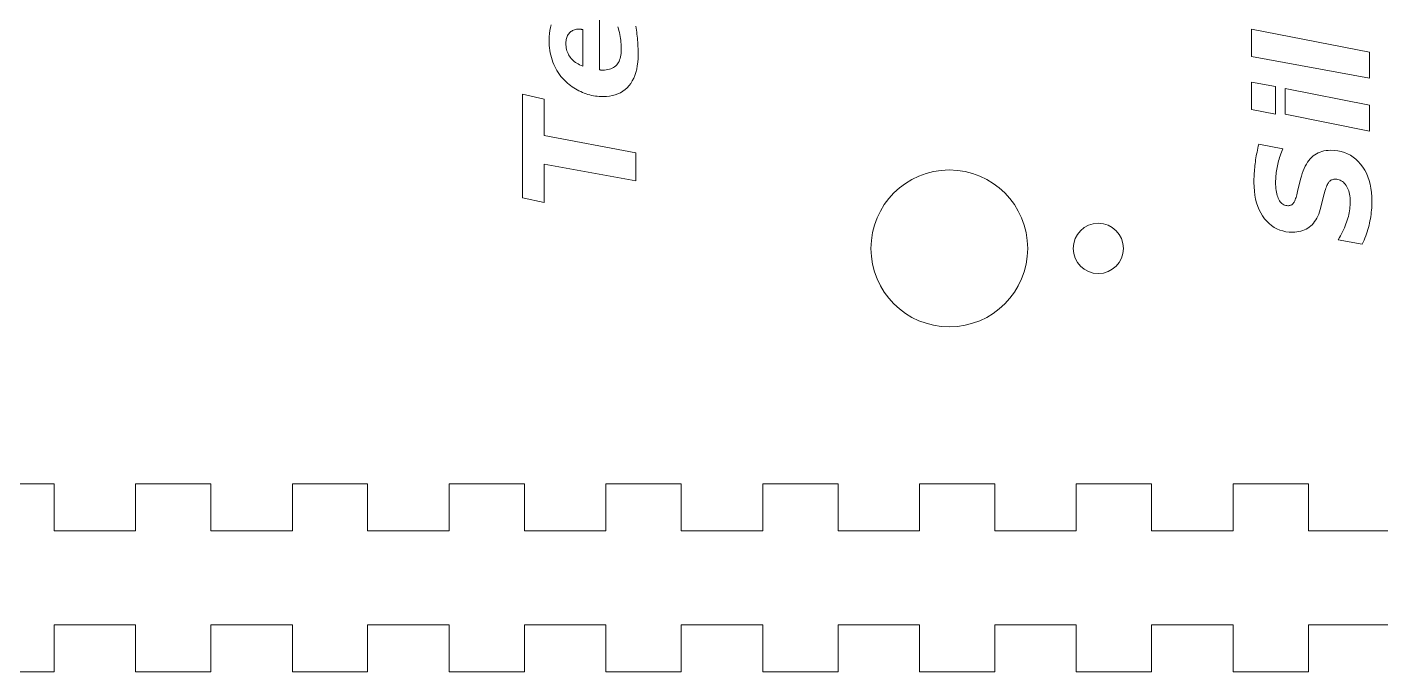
# Model space of a CAD drawing. Header units: millimetres. Extents: x 0 to 600, y 0 to 300.
# Drawn here: x 343.2 to 429.5, y 211 to 252.1 of the extents above; entities that cross this region are included whole.
import ezdxf

# ---------------------------------------------------------------- set-up
doc = ezdxf.new("R2010")
doc.units = ezdxf.units.MM
doc.layers.get('0').update_dxf_attribs({"linetype": 'CONTINUOUS', "lineweight": 0})

msp = doc.modelspace()

# ---------------------------------------------------------------- linework, layer by layer
for p, q in [((344.9, 223), (340.1, 223)), ((344.9, 220), (344.9, 223)), ((354.9, 223), (350.1, 223)), ((350.1, 223), (350.1, 220)), ((354.9, 220), (354.9, 223)), ((364.9, 223), (360.1, 223)), ((360.1, 223), (360.1, 220)), ((364.9, 220), (364.9, 223)), ((374.9, 223), (370.1, 223)), ((370.1, 223), (370.1, 220)), ((374.9, 220), (374.9, 223)), ((384.9, 223), (380.1, 223)), ((380.1, 223), (380.1, 220)), ((384.9, 220), (384.9, 223)), ((394.9, 223), (390.1, 223)), ((390.1, 223), (390.1, 220)), ((394.9, 220), (394.9, 223)), ((404.9, 223), (400.1, 223)), ((400.1, 223), (400.1, 220)), ((404.9, 220), (404.9, 223)), ((414.9, 223), (410.1, 223)), ((410.1, 223), (410.1, 220)), ((414.9, 220), (414.9, 223)), ((424.9, 223), (420.1, 223)), ((420.1, 223), (420.1, 220)), ((424.9, 220), (424.9, 223)), ((350.1, 220), (344.9, 220)), ((360.1, 220), (354.9, 220)), ((370.1, 220), (364.9, 220)), ((380.1, 220), (374.9, 220)), ((390.1, 220), (384.9, 220)), ((400.1, 220), (394.9, 220)), ((410.1, 220), (404.9, 220)), ((420.1, 220), (414.9, 220)), ((430.1, 220), (424.9, 220)), ((344.9, 211), (344.9, 214)), ((344.9, 214), (350.1, 214)), ((350.1, 214), (350.1, 211)), ((354.9, 211), (354.9, 214)), ((354.9, 214), (360.1, 214)), ((360.1, 214), (360.1, 211)), ((364.9, 211), (364.9, 214)), ((364.9, 214), (370.1, 214)), ((370.1, 214), (370.1, 211)), ((374.9, 211), (374.9, 214)), ((374.9, 214), (380.1, 214)), ((380.1, 214), (380.1, 211)), ((384.9, 211), (384.9, 214)), ((384.9, 214), (390.1, 214)), ((390.1, 214), (390.1, 211)), ((394.9, 211), (394.9, 214)), ((394.9, 214), (400.1, 214)), ((400.1, 214), (400.1, 211)), ((404.9, 211), (404.9, 214)), ((404.9, 214), (410.1, 214)), ((410.1, 214), (410.1, 211)), ((414.9, 211), (414.9, 214)), ((414.9, 214), (420.1, 214)), ((420.1, 214), (420.1, 211)), ((424.9, 211), (424.9, 214)), ((424.9, 214), (430.1, 214)), ((340.1, 211), (344.9, 211)), ((350.1, 211), (354.9, 211)), ((360.1, 211), (364.9, 211)), ((370.1, 211), (374.9, 211)), ((380.1, 211), (384.9, 211)), ((390.1, 211), (394.9, 211)), ((400.1, 211), (404.9, 211)), ((410.1, 211), (414.9, 211)), ((420.1, 211), (424.9, 211))]:
    msp.add_line(p, q)
for points in [[(379.696, 253.522), (379.696, 249.378), (379.703, 249.378), (379.711, 249.377), (379.719, 249.377), (379.727, 249.377), (379.737, 249.376), (379.747, 249.376), (379.757, 249.375), (379.768, 249.375), (379.78, 249.374), (379.792, 249.373), (379.804, 249.372), (379.816, 249.371), (379.827, 249.37), (379.837, 249.37), (379.847, 249.369), (379.857, 249.369), (379.865, 249.368), (379.873, 249.368), (379.881, 249.368), (379.888, 249.368), (380.005, 249.371), (380.115, 249.381), (380.22, 249.398), (380.318, 249.421), (380.411, 249.45), (380.497, 249.486), (380.578, 249.529), (380.652, 249.578), (380.721, 249.634), (380.783, 249.697), (380.839, 249.766), (380.889, 249.842), (380.934, 249.924), (380.972, 250.013), (381.005, 250.108), (381.031, 250.211), (381.052, 250.319), (381.067, 250.435), (381.075, 250.557), (381.078, 250.686), (381.077, 250.8), (381.072, 250.915), (381.065, 251.031), (381.054, 251.149), (381.04, 251.268), (381.023, 251.389), (381.003, 251.51), (380.98, 251.633), (380.954, 251.758), (380.925, 251.883), (380.892, 252.01), (380.856, 252.138)], [(379.696, 253.522), (379.696, 249.378), (379.703, 249.378), (379.711, 249.377), (379.719, 249.377), (379.727, 249.377), (379.737, 249.376), (379.747, 249.376), (379.757, 249.375), (379.768, 249.375), (379.78, 249.374), (379.792, 249.373), (379.804, 249.372), (379.816, 249.371), (379.827, 249.37), (379.837, 249.37), (379.847, 249.369), (379.857, 249.369), (379.865, 249.368), (379.873, 249.368), (379.881, 249.368), (379.888, 249.368), (380.005, 249.371), (380.115, 249.381), (380.22, 249.398), (380.318, 249.421), (380.411, 249.45), (380.497, 249.486), (380.578, 249.529), (380.652, 249.578), (380.721, 249.634), (380.783, 249.697), (380.839, 249.766), (380.889, 249.842), (380.934, 249.924), (380.972, 250.013), (381.005, 250.108), (381.031, 250.211), (381.052, 250.319), (381.067, 250.435), (381.075, 250.557), (381.078, 250.686), (381.077, 250.8), (381.072, 250.915), (381.065, 251.031), (381.054, 251.149), (381.04, 251.268), (381.023, 251.389), (381.003, 251.51), (380.98, 251.633), (380.954, 251.758), (380.925, 251.883), (380.892, 252.01), (380.856, 252.138)], [(382.004, 252.163), (382.025, 252.035), (382.044, 251.907), (382.061, 251.78), (382.077, 251.653), (382.091, 251.526), (382.104, 251.398), (382.116, 251.27), (382.126, 251.142), (382.134, 251.013), (382.141, 250.884), (382.147, 250.754), (382.151, 250.624), (382.153, 250.493), (382.154, 250.362), (382.148, 250.111), (382.13, 249.871), (382.101, 249.644), (382.06, 249.428), (382.008, 249.223), (381.944, 249.031), (381.868, 248.85), (381.78, 248.68), (381.681, 248.523), (381.57, 248.377), (381.448, 248.244), (381.317, 248.125), (381.176, 248.021), (381.025, 247.93), (380.864, 247.853), (380.694, 247.79), (380.514, 247.741), (380.325, 247.706), (380.126, 247.685), (379.917, 247.678), (379.793, 247.681), (379.671, 247.687), (379.549, 247.698), (379.428, 247.714), (379.307, 247.734), (379.188, 247.758), (379.069, 247.787), (378.951, 247.82), (378.833, 247.857), (378.717, 247.899), (378.601, 247.945), (378.487, 247.995), (378.376, 248.05), (378.266, 248.108), (378.158, 248.17), (378.052, 248.236), (377.949, 248.306), (377.847, 248.38), (377.747, 248.458), (377.649, 248.54), (377.536, 248.642), (377.429, 248.747), (377.327, 248.857), (377.231, 248.97), (377.14, 249.088), (377.055, 249.209), (376.975, 249.334), (376.902, 249.463), (376.833, 249.596), (376.77, 249.733), (376.713, 249.874), (376.662, 250.017), (376.617, 250.164), (376.578, 250.314), (376.545, 250.467), (376.518, 250.622), (376.497, 250.781), (376.482, 250.943), (376.473, 251.108), (376.47, 251.276), (376.476, 251.491), (376.493, 251.698), (376.521, 251.895), (376.561, 252.083), (376.612, 252.262)], [(382.004, 252.163), (382.025, 252.035), (382.044, 251.907), (382.061, 251.78), (382.077, 251.653), (382.091, 251.526), (382.104, 251.398), (382.116, 251.27), (382.126, 251.142), (382.134, 251.013), (382.141, 250.884), (382.147, 250.754), (382.151, 250.624), (382.153, 250.493), (382.154, 250.362), (382.148, 250.111), (382.13, 249.871), (382.101, 249.644), (382.06, 249.428), (382.008, 249.223), (381.944, 249.031), (381.868, 248.85), (381.78, 248.68), (381.681, 248.523), (381.57, 248.377), (381.448, 248.244), (381.317, 248.125), (381.176, 248.021), (381.025, 247.93), (380.864, 247.853), (380.694, 247.79), (380.514, 247.741), (380.325, 247.706), (380.126, 247.685), (379.917, 247.678), (379.793, 247.681), (379.671, 247.687), (379.549, 247.698), (379.428, 247.714), (379.307, 247.734), (379.188, 247.758), (379.069, 247.787), (378.951, 247.82), (378.833, 247.857), (378.717, 247.899), (378.601, 247.945), (378.487, 247.995), (378.376, 248.05), (378.266, 248.108), (378.158, 248.17), (378.052, 248.236), (377.949, 248.306), (377.847, 248.38), (377.747, 248.458), (377.649, 248.54), (377.536, 248.642), (377.429, 248.747), (377.327, 248.857), (377.231, 248.97), (377.14, 249.088), (377.055, 249.209), (376.975, 249.334), (376.902, 249.463), (376.833, 249.596), (376.77, 249.733), (376.713, 249.874), (376.662, 250.017), (376.617, 250.164), (376.578, 250.314), (376.545, 250.467), (376.518, 250.622), (376.497, 250.781), (376.482, 250.943), (376.473, 251.108), (376.47, 251.276), (376.476, 251.491), (376.493, 251.698), (376.521, 251.895), (376.561, 252.083), (376.612, 252.262)], [(378.621, 251.948), (378.608, 251.951), (378.596, 251.954), (378.583, 251.957), (378.571, 251.96), (378.558, 251.962), (378.546, 251.965), (378.533, 251.967), (378.521, 251.969), (378.508, 251.97), (378.496, 251.972), (378.483, 251.973), (378.47, 251.975), (378.457, 251.976), (378.445, 251.977), (378.432, 251.977), (378.419, 251.978), (378.406, 251.979), (378.394, 251.979), (378.381, 251.979), (378.369, 251.979), (378.295, 251.977), (378.224, 251.97), (378.157, 251.957), (378.092, 251.94), (378.03, 251.919), (377.972, 251.892), (377.917, 251.86), (377.864, 251.824), (377.815, 251.783), (377.769, 251.737), (377.726, 251.687), (377.688, 251.634), (377.655, 251.577), (377.626, 251.518), (377.601, 251.454), (377.581, 251.387), (377.566, 251.317), (377.555, 251.244), (377.548, 251.167), (377.546, 251.086), (377.548, 250.982), (377.557, 250.882), (377.57, 250.784), (377.589, 250.689), (377.614, 250.598), (377.644, 250.51), (377.68, 250.425), (377.721, 250.343), (377.767, 250.264), (377.819, 250.189), (377.876, 250.117), (377.938, 250.049), (378.005, 249.984), (378.078, 249.922), (378.155, 249.864), (378.238, 249.81), (378.326, 249.758), (378.419, 249.71), (378.517, 249.666), (378.621, 249.625), (378.621, 251.948)], [(378.621, 251.948), (378.608, 251.951), (378.596, 251.954), (378.583, 251.957), (378.571, 251.96), (378.558, 251.962), (378.546, 251.965), (378.533, 251.967), (378.521, 251.969), (378.508, 251.97), (378.496, 251.972), (378.483, 251.973), (378.47, 251.975), (378.457, 251.976), (378.445, 251.977), (378.432, 251.977), (378.419, 251.978), (378.406, 251.979), (378.394, 251.979), (378.381, 251.979), (378.369, 251.979), (378.295, 251.977), (378.224, 251.97), (378.157, 251.957), (378.092, 251.94), (378.03, 251.919), (377.972, 251.892), (377.917, 251.86), (377.864, 251.824), (377.815, 251.783), (377.769, 251.737), (377.726, 251.687), (377.688, 251.634), (377.655, 251.577), (377.626, 251.518), (377.601, 251.454), (377.581, 251.387), (377.566, 251.317), (377.555, 251.244), (377.548, 251.167), (377.546, 251.086), (377.548, 250.982), (377.557, 250.882), (377.57, 250.784), (377.589, 250.689), (377.614, 250.598), (377.644, 250.51), (377.68, 250.425), (377.721, 250.343), (377.767, 250.264), (377.819, 250.189), (377.876, 250.117), (377.938, 250.049), (378.005, 249.984), (378.078, 249.922), (378.155, 249.864), (378.238, 249.81), (378.326, 249.758), (378.419, 249.71), (378.517, 249.666), (378.621, 249.625), (378.621, 251.948)], [(421.274, 250.246), (421.274, 251.974), (428.8, 250.52), (428.8, 248.864), (421.274, 250.246)], [(421.274, 250.246), (421.274, 251.974), (428.8, 250.52), (428.8, 248.864), (421.274, 250.246)], [(374.781, 241.227), (374.781, 247.832), (376.163, 247.525), (376.163, 245.19), (382, 244.088), (382, 242.302), (376.163, 243.378), (376.163, 240.92), (374.781, 241.227)], [(374.781, 241.227), (374.781, 247.832), (376.163, 247.525), (376.163, 245.19), (382, 244.088), (382, 242.302), (376.163, 243.378), (376.163, 240.92), (374.781, 241.227)], [(421.274, 246.867), (421.274, 248.595), (422.81, 248.322), (422.81, 246.56), (421.274, 246.867)], [(421.274, 246.867), (421.274, 248.595), (422.81, 248.322), (422.81, 246.56), (421.274, 246.867)], [(423.424, 246.56), (423.424, 248.192), (428.8, 247.141), (428.8, 245.485), (423.424, 246.56)], [(423.424, 246.56), (423.424, 248.192), (428.8, 247.141), (428.8, 245.485), (423.424, 246.56)], [(421.734, 244.65), (423.27, 244.352), (423.225, 244.242), (423.182, 244.132), (423.142, 244.022), (423.103, 243.913), (423.068, 243.804), (423.034, 243.695), (423.003, 243.586), (422.975, 243.478), (422.949, 243.37), (422.925, 243.262), (422.903, 243.155), (422.883, 243.048), (422.866, 242.942), (422.851, 242.837), (422.838, 242.731), (422.828, 242.627), (422.82, 242.523), (422.814, 242.419), (422.811, 242.316), (422.81, 242.214), (422.812, 242.076), (422.818, 241.945), (422.828, 241.82), (422.843, 241.701), (422.862, 241.588), (422.885, 241.481), (422.912, 241.381), (422.943, 241.287), (422.979, 241.199), (423.018, 241.117), (423.061, 241.042), (423.107, 240.975), (423.157, 240.916), (423.209, 240.865), (423.265, 240.822), (423.324, 240.786), (423.386, 240.759), (423.452, 240.739), (423.52, 240.727), (423.592, 240.723), (423.638, 240.725), (423.682, 240.73), (423.724, 240.739), (423.764, 240.752), (423.801, 240.768), (423.837, 240.787), (423.871, 240.81), (423.902, 240.837), (423.932, 240.867), (423.959, 240.901), (423.985, 240.94), (424.011, 240.987), (424.037, 241.041), (424.062, 241.103), (424.088, 241.173), (424.113, 241.25), (424.138, 241.334), (424.163, 241.426), (424.189, 241.526), (424.214, 241.633), (424.403, 242.422), (424.454, 242.607), (424.51, 242.781), (424.57, 242.946), (424.634, 243.1), (424.703, 243.244), (424.776, 243.378), (424.854, 243.501), (424.936, 243.615), (425.023, 243.719), (425.114, 243.812), (425.209, 243.896), (425.31, 243.972), (425.416, 244.038), (425.528, 244.096), (425.645, 244.145), (425.768, 244.185), (425.896, 244.216), (426.03, 244.238), (426.169, 244.252), (426.314, 244.256), (426.548, 244.247), (426.773, 244.221), (426.988, 244.177), (427.194, 244.115), (427.391, 244.035), (427.578, 243.938), (427.755, 243.823), (427.923, 243.691), (428.082, 243.541), (428.231, 243.373), (428.368, 243.19), (428.491, 242.995), (428.6, 242.788), (428.694, 242.569), (428.773, 242.337), (428.838, 242.094), (428.889, 241.838), (428.925, 241.57), (428.946, 241.289), (428.954, 240.997), (428.952, 240.858), (428.947, 240.719), (428.94, 240.58), (428.929, 240.441), (428.915, 240.303), (428.898, 240.164), (428.878, 240.026), (428.855, 239.888), (428.829, 239.75), (428.8, 239.612), (428.767, 239.475), (428.732, 239.338), (428.693, 239.202), (428.651, 239.066), (428.607, 238.931), (428.559, 238.797), (428.509, 238.663), (428.455, 238.53), (428.399, 238.397), (428.339, 238.266), (426.803, 238.558), (426.879, 238.686), (426.95, 238.812), (427.018, 238.938), (427.081, 239.063), (427.141, 239.188), (427.197, 239.312), (427.249, 239.435), (427.297, 239.557), (427.341, 239.678), (427.382, 239.799), (427.418, 239.92), (427.45, 240.039), (427.478, 240.159), (427.503, 240.278), (427.524, 240.397), (427.541, 240.516), (427.554, 240.634), (427.564, 240.752), (427.569, 240.87), (427.571, 240.987), (427.569, 241.112), (427.561, 241.231), (427.547, 241.346), (427.529, 241.456), (427.505, 241.561), (427.475, 241.662), (427.441, 241.758), (427.401, 241.849), (427.355, 241.935), (427.305, 242.017), (427.25, 242.092), (427.192, 242.159), (427.132, 242.219), (427.068, 242.27), (427.001, 242.314), (426.932, 242.349), (426.859, 242.377), (426.783, 242.397), (426.705, 242.409), (426.623, 242.413), (426.57, 242.411), (426.52, 242.405), (426.471, 242.396), (426.426, 242.383), (426.383, 242.367), (426.342, 242.346), (426.303, 242.322), (426.268, 242.295), (426.234, 242.263), (426.203, 242.228), (426.173, 242.187), (426.142, 242.137), (426.112, 242.078), (426.081, 242.01), (426.05, 241.933), (426.019, 241.848), (425.988, 241.754), (425.957, 241.651), (425.925, 241.54), (425.894, 241.419), (425.704, 240.639), (425.66, 240.481), (425.612, 240.331), (425.559, 240.19), (425.5, 240.056), (425.438, 239.931), (425.37, 239.814), (425.297, 239.706), (425.22, 239.605), (425.138, 239.513), (425.051, 239.43), (424.959, 239.354), (424.862, 239.287), (424.76, 239.228), (424.652, 239.176), (424.539, 239.133), (424.42, 239.097), (424.297, 239.069), (424.168, 239.049), (424.034, 239.038), (423.894, 239.034), (423.675, 239.042), (423.465, 239.068), (423.263, 239.111), (423.071, 239.171), (422.887, 239.248), (422.712, 239.343), (422.546, 239.455), (422.389, 239.583), (422.241, 239.73), (422.102, 239.893), (421.973, 240.071), (421.859, 240.26), (421.758, 240.462), (421.67, 240.675), (421.596, 240.9), (421.535, 241.137), (421.488, 241.386), (421.454, 241.647), (421.434, 241.92), (421.427, 242.204), (421.428, 242.321), (421.43, 242.438), (421.434, 242.557), (421.439, 242.675), (421.446, 242.794), (421.455, 242.914), (421.465, 243.035), (421.476, 243.156), (421.489, 243.277), (421.504, 243.399), (421.52, 243.522), (421.538, 243.646), (421.557, 243.77), (421.578, 243.894), (421.6, 244.019), (421.624, 244.144), (421.649, 244.27), (421.676, 244.396), (421.704, 244.523), (421.734, 244.65)], [(421.734, 244.65), (423.27, 244.352), (423.225, 244.242), (423.182, 244.132), (423.142, 244.022), (423.103, 243.913), (423.068, 243.804), (423.034, 243.695), (423.003, 243.586), (422.975, 243.478), (422.949, 243.37), (422.925, 243.262), (422.903, 243.155), (422.883, 243.048), (422.866, 242.942), (422.851, 242.837), (422.838, 242.731), (422.828, 242.627), (422.82, 242.523), (422.814, 242.419), (422.811, 242.316), (422.81, 242.214), (422.812, 242.076), (422.818, 241.945), (422.828, 241.82), (422.843, 241.701), (422.862, 241.588), (422.885, 241.481), (422.912, 241.381), (422.943, 241.287), (422.979, 241.199), (423.018, 241.117), (423.061, 241.042), (423.107, 240.975), (423.157, 240.916), (423.209, 240.865), (423.265, 240.822), (423.324, 240.786), (423.386, 240.759), (423.452, 240.739), (423.52, 240.727), (423.592, 240.723), (423.638, 240.725), (423.682, 240.73), (423.724, 240.739), (423.764, 240.752), (423.801, 240.768), (423.837, 240.787), (423.871, 240.81), (423.902, 240.837), (423.932, 240.867), (423.959, 240.901), (423.985, 240.94), (424.011, 240.987), (424.037, 241.041), (424.062, 241.103), (424.088, 241.173), (424.113, 241.25), (424.138, 241.334), (424.163, 241.426), (424.189, 241.526), (424.214, 241.633), (424.403, 242.422), (424.454, 242.607), (424.51, 242.781), (424.57, 242.946), (424.634, 243.1), (424.703, 243.244), (424.776, 243.378), (424.854, 243.501), (424.936, 243.615), (425.023, 243.719), (425.114, 243.812), (425.209, 243.896), (425.31, 243.972), (425.416, 244.038), (425.528, 244.096), (425.645, 244.145), (425.768, 244.185), (425.896, 244.216), (426.03, 244.238), (426.169, 244.252), (426.314, 244.256), (426.548, 244.247), (426.773, 244.221), (426.988, 244.177), (427.194, 244.115), (427.391, 244.035), (427.578, 243.938), (427.755, 243.823), (427.923, 243.691), (428.082, 243.541), (428.231, 243.373), (428.368, 243.19), (428.491, 242.995), (428.6, 242.788), (428.694, 242.569), (428.773, 242.337), (428.838, 242.094), (428.889, 241.838), (428.925, 241.57), (428.946, 241.289), (428.954, 240.997), (428.952, 240.858), (428.947, 240.719), (428.94, 240.58), (428.929, 240.441), (428.915, 240.303), (428.898, 240.164), (428.878, 240.026), (428.855, 239.888), (428.829, 239.75), (428.8, 239.612), (428.767, 239.475), (428.732, 239.338), (428.693, 239.202), (428.651, 239.066), (428.607, 238.931), (428.559, 238.797), (428.509, 238.663), (428.455, 238.53), (428.399, 238.397), (428.339, 238.266), (426.803, 238.558), (426.879, 238.686), (426.95, 238.812), (427.018, 238.938), (427.081, 239.063), (427.141, 239.188), (427.197, 239.312), (427.249, 239.435), (427.297, 239.557), (427.341, 239.678), (427.382, 239.799), (427.418, 239.92), (427.45, 240.039), (427.478, 240.159), (427.503, 240.278), (427.524, 240.397), (427.541, 240.516), (427.554, 240.634), (427.564, 240.752), (427.569, 240.87), (427.571, 240.987), (427.569, 241.112), (427.561, 241.231), (427.547, 241.346), (427.529, 241.456), (427.505, 241.561), (427.475, 241.662), (427.441, 241.758), (427.401, 241.849), (427.355, 241.935), (427.305, 242.017), (427.25, 242.092), (427.192, 242.159), (427.132, 242.219), (427.068, 242.27), (427.001, 242.314), (426.932, 242.349), (426.859, 242.377), (426.783, 242.397), (426.705, 242.409), (426.623, 242.413), (426.57, 242.411), (426.52, 242.405), (426.471, 242.396), (426.426, 242.383), (426.383, 242.367), (426.342, 242.346), (426.303, 242.322), (426.268, 242.295), (426.234, 242.263), (426.203, 242.228), (426.173, 242.187), (426.142, 242.137), (426.112, 242.078), (426.081, 242.01), (426.05, 241.933), (426.019, 241.848), (425.988, 241.754), (425.957, 241.651), (425.925, 241.54), (425.894, 241.419), (425.704, 240.639), (425.66, 240.481), (425.612, 240.331), (425.559, 240.19), (425.5, 240.056), (425.438, 239.931), (425.37, 239.814), (425.297, 239.706), (425.22, 239.605), (425.138, 239.513), (425.051, 239.43), (424.959, 239.354), (424.862, 239.287), (424.76, 239.228), (424.652, 239.176), (424.539, 239.133), (424.42, 239.097), (424.297, 239.069), (424.168, 239.049), (424.034, 239.038), (423.894, 239.034), (423.675, 239.042), (423.465, 239.068), (423.263, 239.111), (423.071, 239.171), (422.887, 239.248), (422.712, 239.343), (422.546, 239.455), (422.389, 239.583), (422.241, 239.73), (422.102, 239.893), (421.973, 240.071), (421.859, 240.26), (421.758, 240.462), (421.67, 240.675), (421.596, 240.9), (421.535, 241.137), (421.488, 241.386), (421.454, 241.647), (421.434, 241.92), (421.427, 242.204), (421.428, 242.321), (421.43, 242.438), (421.434, 242.557), (421.439, 242.675), (421.446, 242.794), (421.455, 242.914), (421.465, 243.035), (421.476, 243.156), (421.489, 243.277), (421.504, 243.399), (421.52, 243.522), (421.538, 243.646), (421.557, 243.77), (421.578, 243.894), (421.6, 244.019), (421.624, 244.144), (421.649, 244.27), (421.676, 244.396), (421.704, 244.523), (421.734, 244.65)]]:
    msp.add_lwpolyline(points)
for centre, radius in [((402, 238), 5), ((411.5, 238), 1.6)]:
    msp.add_circle(centre, radius)

doc.saveas('drawing.dxf')
